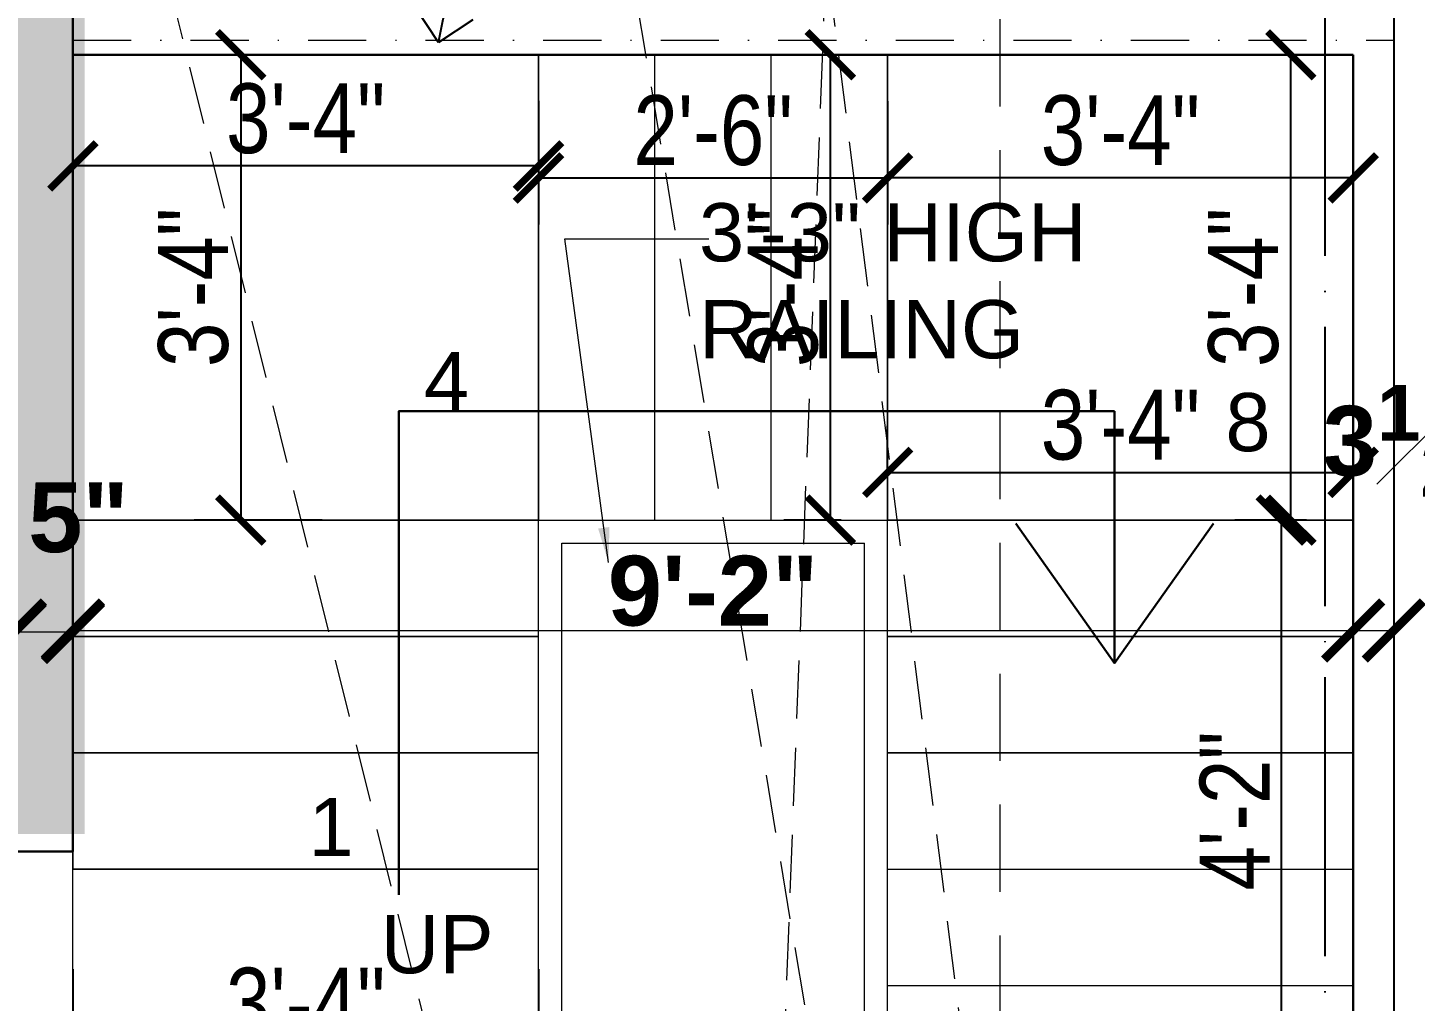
# Model space of a CAD drawing. Header units: feet. Extents: x 18471 to 30550, y -13540 to -11719.
# Drawn here: x 19042.7 to 19161.9, y -12899.1 to -12815.5 of the extents above; entities that cross this region are included whole.
import ezdxf

# ---------------------------------------------------------------- set-up
doc = ezdxf.new("R2010")
doc.units = ezdxf.units.FT
doc.header["$MEASUREMENT"] = 0
doc.header["$PDMODE"] = 2
for name, pattern in [('ACAD_ISO03W100', [30, 12, -18]), ('ACAD_ISO04W100', [30, 24, -3, 0, -3]), ('DASHDOT', [1, 0.5, -0.25, 0, -0.25]), ('DASHED', [0.75, 0.5, -0.25])]:
    doc.linetypes.add(name, pattern=pattern)
doc.layers.get('0').update_dxf_attribs({"lineweight": 30})
doc.layers.add('BLK_1_FLR_0_BLT_UP_AREA', color=25, linetype='Continuous', true_color=0x995f4c, plot=False)
doc.layers.add('BLK_1_FLR_0_LIFT_1', color=4, linetype='Continuous', plot=False)
for name, color, linetype, lineweight in [('BLK_1_FLR_0_STAIR_1', 7, 'Continuous', 0), ('BLK_1_FLR_0_STAIR_1_FLIGHT_1', 7, 'Continuous', 0), ('BLK_1_FLR_0_STAIR_1_FLIGHT_2', 7, 'Continuous', 0), ('BLK_1_FLR_0_STAIR_1_FLIGHT_3', 7, 'Continuous', 0), ('BLK_1_FLR_0_STAIR_1_LANDING_1', 7, 'Continuous', 0), ('BLK_1_FLR_0_STAIR_1_LANDING_2', 7, 'Continuous', 0), ('center line', 253, 'ACAD_ISO04W100', 5), ('DIM', 7, 'Continuous', 18), ('HATCH', 9, 'Continuous', 20), ('JOINERY TEXT', 193, 'Continuous', 0), ('P-SOIL', 6, 'Continuous', 18), ('P-WASTE', 130, 'Continuous', 18), ('PL-C.W.S', 90, 'ACAD_ISO04W100', 25), ('PROJ', 30, 'ACAD_ISO03W100', 13), ('SPECS', 7, 'Continuous', 13), ('stairs', 22, 'Continuous', 20), ('TEXT', 7, 'Continuous', 30), ('WALL', 10, 'Continuous', 30)]:
    doc.layers.add(name, color=color, linetype=linetype, lineweight=lineweight)
doc.styles.add('AR. TEXT 01', font='arialbd.ttf')
doc.styles.add('DIM TEXT', font='GOTHIC.TTF', dxfattribs={"height": 5})
doc.styles.add('PLUMBING', font='gbeitc.shx', dxfattribs={"height": 550})
doc.styles.get("Standard").update_dxf_attribs({"font": 'ARIALN.TTF'})
doc.styles.add('TEX02', font='GARA.TTF')
doc.dimstyles.new('DIM 50', dxfattribs={"dimtxt": 6, "dimasz": 3, "dimexe": 6, "dimexo": 4, "dimgap": 0.3125, "dimtad": 1, "dimzin": 3, "dimdsep": 46, "dimlunit": 4, "dimtxsty": 'AR. TEXT 01', "dimblk": 'DOT', "dimcen": 0.09, "dimclrd": 5, "dimclre": 5, "dimclrt": 5, "dimazin": 0, "dimtfac": 0.8, "dimtofl": 0, "dimtmove": 1, "dimatfit": 3, "dimfxl": 6, "dimfxlon": 1, "dimfrac": 1, "dimtolj": 1, "dimtzin": 0, "dimlwd": -1, "dimlwe": -1, "dimarcsym": 1})
doc.dimstyles.new('DIM STYLE', dxfattribs={"dimtxt": 5, "dimasz": 3, "dimexe": 0, "dimexo": 0, "dimgap": 1.5, "dimtad": 1, "dimdec": 4, "dimzin": 3, "dimdsep": 46, "dimlunit": 4, "dimtxsty": 'DIM TEXT', "dimblk": 'ARCHTICK', "dimcen": 0, "dimdle": 1, "dimclrd": 256, "dimclre": 253, "dimclrt": 256, "dimadec": 0, "dimazin": 0, "dimtfac": 0.75, "dimtdec": 4, "dimtofl": 0, "dimtmove": 1, "dimatfit": 3, "dimfxl": 1, "dimfrac": 1, "dimtolj": 1, "dimtzin": 0, "dimlwd": -1, "dimlwe": -1, "dimarcsym": 0})
doc.dimstyles.get("Standard").update_dxf_attribs({"dimtxt": 6, "dimasz": 4, "dimexe": 4, "dimexo": 4, "dimgap": 1, "dimtad": 1, "dimdec": 1, "dimzin": 3, "dimdsep": 46, "dimlunit": 4, "dimtxsty": 'Standard', "dimblk": 'ARCHTICK', "dimcen": 0.09, "dimadec": 0, "dimazin": 0, "dimtfac": 1.005, "dimtdec": 1, "dimtofl": 0, "dimtmove": 2, "dimatfit": 3, "dimfxl": 4, "dimfxlon": 1, "dimtolj": 1, "dimtzin": 0, "dimarcsym": 0})
doc.dimstyles.new('STANDARD$7', dxfattribs={"dimtxt": 400, "dimasz": 400, "dimexe": 50, "dimexo": 0, "dimgap": 100, "dimtad": 0, "dimdec": 0, "dimzin": 0, "dimdsep": 46, "dimtxsty": 'PLUMBING', "dimcen": 0, "dimdle": 50, "dimse1": 1, "dimse2": 1, "dimclrd": 256, "dimclre": 63, "dimclrt": 256, "dimadec": 0, "dimazin": 0, "dimtfac": 1, "dimtdec": 0, "dimtofl": 0, "dimtmove": 0, "dimatfit": 3, "dimldrblk": 'OPEN90', "dimfxl": 1, "dimtolj": 1, "dimtzin": 0, "dimlwd": -1, "dimlwe": -1, "dimarcsym": 0})

# ---------------------------------------------------------------- blocks, each defined once
blk = doc.blocks.new('_Dot')
at = {"color": 0, "linetype": 'ByBlock', "lineweight": -2}
blk.add_line((-0.5, 0), (-1, 0), dxfattribs=at)
at = {"color": 0, "linetype": 'ByBlock', "const_width": 0.5}
blk.add_lwpolyline([(-0.25, 0, 1), (0.25, 0, 1)], format="xyb", close=True, dxfattribs=at)
blk = doc.blocks.new('_ArchTick')
at = {"color": 0, "linetype": 'ByBlock', "const_width": 0.15}
blk.add_lwpolyline([(-0.5, -0.5), (0.5, 0.5)], dxfattribs=at)
blk = doc.blocks.new('*D248')
at = {"layer": 'Defpoints', "color": 0, "ltscale": 5, "transparency": 16777216}
for p in [(19155.58, -12814.28), (19156.58, -12817.78), (19189.4, -12817.78)]:
    blk.add_point(p, dxfattribs=at)
at = {"layer": 'DIM', "ltscale": 5, "transparency": 16777216}
for p, q in [((19180.4, -12814.28), (19195.4, -12814.28)), ((19189.4, -12814.28), (19189.4, -12817.78)), ((19180.4, -12817.78), (19195.4, -12817.78))]:
    blk.add_line(p, q, dxfattribs=at)
at = {"layer": 'DIM', "ltscale": 5, "transparency": 16777216, "xscale": 5, "yscale": 5, "zscale": 5}
for p, rotation in [((19189.4, -12814.28), 90), ((19189.4, -12817.78), 270)]:
    blk.add_blockref('_ArchTick', p, dxfattribs=dict(at, rotation=rotation))
at = {"layer": 'DIM', "ltscale": 5, "transparency": 16777216, "insert": (19184.22, -12828), "char_height": 6, "attachment_point": 5, "rotation": 90, "style": 'AR. TEXT 01'}
blk.add_mtext('\\A1;3{\\H0.8x;\\S1#2;}"', dxfattribs=at)
blk = doc.blocks.new('*D249')
at = {"layer": 'Defpoints', "color": 0, "ltscale": 5, "transparency": 16777216}
for p in [(19156.58, -12817.78), (19156.58, -12947.78), (19189.4, -12947.78)]:
    blk.add_point(p, dxfattribs=at)
at = {"layer": 'DIM', "ltscale": 5, "transparency": 16777216}
for p, q in [((19180.4, -12817.78), (19195.4, -12817.78)), ((19189.4, -12817.78), (19189.4, -12947.78)), ((19180.4, -12947.78), (19195.4, -12947.78))]:
    blk.add_line(p, q, dxfattribs=at)
at = {"layer": 'DIM', "ltscale": 5, "transparency": 16777216, "xscale": 5, "yscale": 5, "zscale": 5}
for p, rotation in [((19189.4, -12817.78), 90), ((19189.4, -12947.78), 270)]:
    blk.add_blockref('_ArchTick', p, dxfattribs=dict(at, rotation=rotation))
at = {"layer": 'DIM', "ltscale": 5, "transparency": 16777216, "insert": (19183.26, -12903.43), "char_height": 6, "attachment_point": 5, "rotation": 90, "style": 'AR. TEXT 01'}
blk.add_mtext('\\A1;10\'-10"', dxfattribs=at)
blk = doc.blocks.new('*D253')
at = {"layer": 'Defpoints', "color": 0, "ltscale": 5, "transparency": 16777216}
for p in [(19157.45, -12487.78), (19160.08, -12955.78), (19219.81, -12955.78)]:
    blk.add_point(p, dxfattribs=at)
at = {"layer": 'DIM', "ltscale": 5, "transparency": 16777216}
for p, q in [((19210.81, -12487.78), (19225.81, -12487.78)), ((19219.81, -12487.78), (19219.81, -12955.78)), ((19210.81, -12955.78), (19225.81, -12955.78))]:
    blk.add_line(p, q, dxfattribs=at)
at = {"layer": 'DIM', "ltscale": 5, "transparency": 16777216, "xscale": 5, "yscale": 5, "zscale": 5}
for p, rotation in [((19219.81, -12487.78), 90), ((19219.81, -12955.78), 270)]:
    blk.add_blockref('_ArchTick', p, dxfattribs=dict(at, rotation=rotation))
at = {"layer": 'DIM', "ltscale": 5, "transparency": 16777216, "insert": (19216.44, -12721.78), "char_height": 6, "attachment_point": 5, "rotation": 90, "style": 'AR. TEXT 01'}
blk.add_mtext('\\A1;39\'-0"', dxfattribs=at)
blk = doc.blocks.new('*D282')
at = {"layer": 'Defpoints', "color": 0, "transparency": 16777216}
for p in [(19157.73, -12757.78), (19157.73, -12814.28), (19189.03, -12814.28)]:
    blk.add_point(p, dxfattribs=at)
at = {"layer": 'DIM', "ltscale": 5, "transparency": 16777216}
for p, q in [((19180.03, -12757.78), (19195.03, -12757.78)), ((19189.03, -12757.78), (19189.03, -12814.28)), ((19180.03, -12814.28), (19195.03, -12814.28))]:
    blk.add_line(p, q, dxfattribs=at)
at = {"layer": 'DIM', "transparency": 16777216, "xscale": 5, "yscale": 5, "zscale": 5}
for p, rotation in [((19189.03, -12757.78), 90), ((19189.03, -12814.28), 270)]:
    blk.add_blockref('_ArchTick', p, dxfattribs=dict(at, rotation=rotation))
at = {"layer": 'DIM', "transparency": 16777216, "insert": (19183.84, -12786.03), "char_height": 6, "attachment_point": 5, "rotation": 90, "style": 'AR. TEXT 01'}
blk.add_mtext('\\A1;4\'-8{\\H0.800000x;\\S1#2;}"', dxfattribs=at)
blk = doc.blocks.new('*D287')
at = {"layer": 'Defpoints', "color": 0, "transparency": 16777216}
for p in [(19041.58, -12867.27), (19041.58, -12885.81), (18981.58, -12897.79)]:
    blk.add_point(p, dxfattribs=at)
at = {"layer": 'DIM', "ltscale": 5, "transparency": 16777216}
for p, q in [((18981.58, -12876.27), (18981.58, -12861.27)), ((19041.58, -12876.27), (19041.58, -12861.27)), ((18981.58, -12867.27), (19041.58, -12867.27))]:
    blk.add_line(p, q, dxfattribs=at)
at = {"layer": 'DIM', "transparency": 16777216, "xscale": 5, "yscale": 5, "zscale": 5, "rotation": 180}
blk.add_blockref('_ArchTick', (18981.58, -12867.27), dxfattribs=at)
at = {"layer": 'DIM', "transparency": 16777216, "xscale": 5, "yscale": 5, "zscale": 5}
blk.add_blockref('_ArchTick', (19041.58, -12867.27), dxfattribs=at)
at = {"layer": 'DIM', "transparency": 16777216, "insert": (19011.58, -12863.9), "char_height": 6, "attachment_point": 5, "style": 'AR. TEXT 01'}
blk.add_mtext('\\A1;5\'-0"', dxfattribs=at)
blk = doc.blocks.new('*D288')
at = {"layer": 'Defpoints', "color": 0, "ltscale": 5, "transparency": 16777216}
for p in [(19046.58, -12867.4), (19041.58, -12885.93), (19046.58, -12890.41)]:
    blk.add_point(p, dxfattribs=at)
at = {"layer": 'DIM', "ltscale": 5, "transparency": 16777216}
for p, q in [((19041.58, -12876.4), (19041.58, -12861.4)), ((19046.58, -12876.4), (19046.58, -12861.4)), ((19041.58, -12867.4), (19046.58, -12867.4))]:
    blk.add_line(p, q, dxfattribs=at)
at = {"layer": 'DIM', "ltscale": 5, "transparency": 16777216, "xscale": 5, "yscale": 5, "zscale": 5, "rotation": 180}
blk.add_blockref('_ArchTick', (19041.58, -12867.4), dxfattribs=at)
at = {"layer": 'DIM', "ltscale": 5, "transparency": 16777216, "xscale": 5, "yscale": 5, "zscale": 5}
blk.add_blockref('_ArchTick', (19046.58, -12867.4), dxfattribs=at)
at = {"layer": 'DIM', "ltscale": 5, "transparency": 16777216, "insert": (19047.06, -12857.58), "char_height": 6, "attachment_point": 5, "style": 'AR. TEXT 01'}
blk.add_mtext('\\A1;5"', dxfattribs=at)
blk = doc.blocks.new('*D289')
at = {"layer": 'Defpoints', "color": 0, "ltscale": 5, "transparency": 16777216}
for p in [(19156.58, -12867.27), (19156.58, -12872.36), (19046.58, -12890.29)]:
    blk.add_point(p, dxfattribs=at)
at = {"layer": 'DIM', "ltscale": 5, "transparency": 16777216}
for p, q in [((19046.58, -12876.27), (19046.58, -12861.27)), ((19156.58, -12868.36), (19156.58, -12861.27)), ((19046.58, -12867.27), (19156.58, -12867.27))]:
    blk.add_line(p, q, dxfattribs=at)
at = {"layer": 'DIM', "ltscale": 5, "transparency": 16777216, "xscale": 5, "yscale": 5, "zscale": 5, "rotation": 180}
blk.add_blockref('_ArchTick', (19046.58, -12867.27), dxfattribs=at)
at = {"layer": 'DIM', "ltscale": 5, "transparency": 16777216, "xscale": 5, "yscale": 5, "zscale": 5}
blk.add_blockref('_ArchTick', (19156.58, -12867.27), dxfattribs=at)
at = {"layer": 'DIM', "ltscale": 5, "transparency": 16777216, "insert": (19101.58, -12863.89), "char_height": 6, "attachment_point": 5, "style": 'AR. TEXT 01'}
blk.add_mtext('\\A1;9\'-2"', dxfattribs=at)
blk = doc.blocks.new('*D290')
at = {"layer": 'Defpoints', "color": 0, "ltscale": 5, "transparency": 16777216}
for p in [(19160.08, -12867.27), (19156.58, -12872.36), (19160.08, -12878.54)]:
    blk.add_point(p, dxfattribs=at)
at = {"layer": 'DIM', "ltscale": 5, "transparency": 16777216}
for p, q in [((19156.58, -12868.36), (19156.58, -12861.27)), ((19160.08, -12874.54), (19160.08, -12861.27)), ((19156.58, -12867.27), (19160.08, -12867.27))]:
    blk.add_line(p, q, dxfattribs=at)
at = {"layer": 'DIM', "ltscale": 5, "transparency": 16777216, "xscale": 5, "yscale": 5, "zscale": 5, "rotation": 180}
blk.add_blockref('_ArchTick', (19156.58, -12867.27), dxfattribs=at)
at = {"layer": 'DIM', "ltscale": 5, "transparency": 16777216, "xscale": 5, "yscale": 5, "zscale": 5}
blk.add_blockref('_ArchTick', (19160.08, -12867.27), dxfattribs=at)
at = {"layer": 'DIM', "ltscale": 5, "transparency": 16777216, "insert": (19162.01, -12850.96), "char_height": 6, "attachment_point": 5, "style": 'AR. TEXT 01'}
blk.add_mtext('\\A1;3{\\H0.8x;\\S1#2;}"', dxfattribs=at)
blk = doc.blocks.new('_Open90')
at = {"color": 0, "linetype": 'ByBlock', "lineweight": -2}
for p, q in [((-0.5, 0.5), (0, 0)), ((0, 0), (-1, 0)), ((0, 0), (-0.5, -0.5))]:
    blk.add_line(p, q, dxfattribs=at)
blk = doc.blocks.new('*D320')
at = {"layer": 'BLK_1_FLR_0_STAIR_1_FLIGHT_1', "color": 0, "lineweight": -2, "transparency": 16777216}
for p, q in [((19046.58, -12896.37), (19046.58, -12907.37)), ((19086.58, -12896.37), (19086.58, -12907.37)), ((19046.58, -12903.37), (19086.58, -12903.37))]:
    blk.add_line(p, q, dxfattribs=at)
at = {"layer": 'Defpoints', "color": 0, "transparency": 16777216}
for p in [(19046.58, -12887.67), (19086.58, -12887.67), (19086.58, -12903.37)]:
    blk.add_point(p, dxfattribs=at)
at = {"layer": 'BLK_1_FLR_0_STAIR_1_FLIGHT_1', "color": 0, "lineweight": -2, "transparency": 16777216, "xscale": 4, "yscale": 4, "zscale": 4, "rotation": 180}
blk.add_blockref('_ArchTick', (19046.58, -12903.37), dxfattribs=at)
at = {"layer": 'BLK_1_FLR_0_STAIR_1_FLIGHT_1', "color": 0, "lineweight": -2, "transparency": 16777216, "xscale": 4, "yscale": 4, "zscale": 4}
blk.add_blockref('_ArchTick', (19086.58, -12903.37), dxfattribs=at)
at = {"layer": 'BLK_1_FLR_0_STAIR_1_FLIGHT_1', "color": 0, "transparency": 16777216, "insert": (19066.58, -12899.3), "char_height": 6, "attachment_point": 5}
blk.add_mtext('\\A1;3\'-4"', dxfattribs=at)
blk = doc.blocks.new('*D321')
at = {"layer": 'BLK_1_FLR_0_STAIR_1_FLIGHT_1', "color": 0, "lineweight": -2, "transparency": 16777216}
for p, q in [((19028.74, -12857.78), (19017.74, -12857.78)), ((19021.74, -12857.78), (19021.74, -12887.78)), ((19028.74, -12887.78), (19017.74, -12887.78))]:
    blk.add_line(p, q, dxfattribs=at)
at = {"layer": 'Defpoints', "color": 0, "transparency": 16777216}
for p in [(19046.58, -12857.78), (19021.74, -12887.78), (19086.58, -12887.78)]:
    blk.add_point(p, dxfattribs=at)
at = {"layer": 'BLK_1_FLR_0_STAIR_1_FLIGHT_1', "color": 0, "lineweight": -2, "transparency": 16777216, "xscale": 4, "yscale": 4, "zscale": 4}
for p, rotation in [((19021.74, -12857.78), 90), ((19021.74, -12887.78), 270)]:
    blk.add_blockref('_ArchTick', p, dxfattribs=dict(at, rotation=rotation))
at = {"layer": 'BLK_1_FLR_0_STAIR_1_FLIGHT_1', "color": 0, "transparency": 16777216, "insert": (19017.67, -12872.78), "char_height": 6, "attachment_point": 5, "rotation": 90}
blk.add_mtext('\\A1;2\'-6"', dxfattribs=at)
blk = doc.blocks.new('*D322')
at = {"layer": 'BLK_1_FLR_0_STAIR_1_LANDING_1', "color": 0, "lineweight": -2, "transparency": 16777216}
for p, q in [((19068, -12817.78), (19057, -12817.78)), ((19061, -12817.78), (19061, -12857.78)), ((19068, -12857.78), (19057, -12857.78))]:
    blk.add_line(p, q, dxfattribs=at)
at = {"layer": 'Defpoints', "color": 0, "transparency": 16777216}
for p in [(19086.58, -12817.78), (19061, -12857.78), (19086.58, -12857.78)]:
    blk.add_point(p, dxfattribs=at)
at = {"layer": 'BLK_1_FLR_0_STAIR_1_LANDING_1', "color": 0, "lineweight": -2, "transparency": 16777216, "xscale": 4, "yscale": 4, "zscale": 4}
for p, rotation in [((19061, -12817.78), 90), ((19061, -12857.78), 270)]:
    blk.add_blockref('_ArchTick', p, dxfattribs=dict(at, rotation=rotation))
at = {"layer": 'BLK_1_FLR_0_STAIR_1_LANDING_1', "color": 0, "transparency": 16777216, "insert": (19056.94, -12837.78), "char_height": 6, "attachment_point": 5, "rotation": 90}
blk.add_mtext('\\A1;3\'-4"', dxfattribs=at)
blk = doc.blocks.new('*D323')
at = {"layer": 'BLK_1_FLR_0_STAIR_1_LANDING_1', "color": 0, "lineweight": -2, "transparency": 16777216}
for p, q in [((19046.58, -12821.78), (19046.58, -12831.34)), ((19086.58, -12821.75), (19086.58, -12831.34)), ((19086.58, -12827.34), (19046.58, -12827.34))]:
    blk.add_line(p, q, dxfattribs=at)
at = {"layer": 'Defpoints', "color": 0, "transparency": 16777216}
for p in [(19046.58, -12817.78), (19086.58, -12817.75), (19046.58, -12827.34)]:
    blk.add_point(p, dxfattribs=at)
at = {"layer": 'BLK_1_FLR_0_STAIR_1_LANDING_1', "color": 0, "lineweight": -2, "transparency": 16777216, "xscale": 4, "yscale": 4, "zscale": 4, "rotation": 180}
blk.add_blockref('_ArchTick', (19046.58, -12827.34), dxfattribs=at)
at = {"layer": 'BLK_1_FLR_0_STAIR_1_LANDING_1', "color": 0, "lineweight": -2, "transparency": 16777216, "xscale": 4, "yscale": 4, "zscale": 4}
blk.add_blockref('_ArchTick', (19086.58, -12827.34), dxfattribs=at)
at = {"layer": 'BLK_1_FLR_0_STAIR_1_LANDING_1', "color": 0, "transparency": 16777216, "insert": (19066.58, -12823.28), "char_height": 6, "attachment_point": 5}
blk.add_mtext('\\A1;3\'-4"', dxfattribs=at)
blk = doc.blocks.new('*D324')
at = {"layer": 'BLK_1_FLR_0_STAIR_1_FLIGHT_2', "color": 0, "lineweight": -2, "transparency": 16777216}
for p, q in [((19086.58, -12821.78), (19086.58, -12832.37)), ((19116.58, -12821.78), (19116.58, -12832.37)), ((19086.58, -12828.37), (19116.58, -12828.37))]:
    blk.add_line(p, q, dxfattribs=at)
at = {"layer": 'Defpoints', "color": 0, "transparency": 16777216}
for p in [(19086.58, -12817.78), (19116.58, -12817.78), (19116.58, -12828.37)]:
    blk.add_point(p, dxfattribs=at)
at = {"layer": 'BLK_1_FLR_0_STAIR_1_FLIGHT_2', "color": 0, "lineweight": -2, "transparency": 16777216, "xscale": 4, "yscale": 4, "zscale": 4, "rotation": 180}
blk.add_blockref('_ArchTick', (19086.58, -12828.37), dxfattribs=at)
at = {"layer": 'BLK_1_FLR_0_STAIR_1_FLIGHT_2', "color": 0, "lineweight": -2, "transparency": 16777216, "xscale": 4, "yscale": 4, "zscale": 4}
blk.add_blockref('_ArchTick', (19116.58, -12828.37), dxfattribs=at)
at = {"layer": 'BLK_1_FLR_0_STAIR_1_FLIGHT_2', "color": 0, "transparency": 16777216, "insert": (19101.58, -12824.3), "char_height": 6, "attachment_point": 5}
blk.add_mtext('\\A1;2\'-6"', dxfattribs=at)
blk = doc.blocks.new('*D325')
at = {"layer": 'BLK_1_FLR_0_STAIR_1_LANDING_2', "color": 0, "lineweight": -2, "transparency": 16777216}
for p, q in [((19116.58, -12821.78), (19116.58, -12832.37)), ((19156.58, -12821.78), (19156.58, -12832.37)), ((19156.58, -12828.37), (19116.58, -12828.37))]:
    blk.add_line(p, q, dxfattribs=at)
at = {"layer": 'Defpoints', "color": 0, "transparency": 16777216}
for p in [(19116.58, -12817.78), (19156.58, -12817.78), (19116.58, -12828.37)]:
    blk.add_point(p, dxfattribs=at)
at = {"layer": 'BLK_1_FLR_0_STAIR_1_LANDING_2', "color": 0, "lineweight": -2, "transparency": 16777216, "xscale": 4, "yscale": 4, "zscale": 4, "rotation": 180}
blk.add_blockref('_ArchTick', (19116.58, -12828.37), dxfattribs=at)
at = {"layer": 'BLK_1_FLR_0_STAIR_1_LANDING_2', "color": 0, "lineweight": -2, "transparency": 16777216, "xscale": 4, "yscale": 4, "zscale": 4}
blk.add_blockref('_ArchTick', (19156.58, -12828.37), dxfattribs=at)
at = {"layer": 'BLK_1_FLR_0_STAIR_1_LANDING_2', "color": 0, "transparency": 16777216, "insert": (19136.58, -12824.3), "char_height": 6, "attachment_point": 5}
blk.add_mtext('\\A1;3\'-4"', dxfattribs=at)
blk = doc.blocks.new('*D326')
at = {"layer": 'BLK_1_FLR_0_STAIR_1_LANDING_2', "color": 0, "lineweight": -2, "transparency": 16777216}
for p, q in [((19152.58, -12817.78), (19147.22, -12817.78)), ((19151.22, -12857.78), (19151.22, -12817.78)), ((19152.58, -12857.78), (19147.22, -12857.78))]:
    blk.add_line(p, q, dxfattribs=at)
at = {"layer": 'Defpoints', "color": 0, "transparency": 16777216}
for p in [(19151.22, -12817.78), (19156.58, -12817.78), (19156.58, -12857.78)]:
    blk.add_point(p, dxfattribs=at)
at = {"layer": 'BLK_1_FLR_0_STAIR_1_LANDING_2', "color": 0, "lineweight": -2, "transparency": 16777216, "xscale": 4, "yscale": 4, "zscale": 4}
for p, rotation in [((19151.22, -12817.78), 90), ((19151.22, -12857.78), 270)]:
    blk.add_blockref('_ArchTick', p, dxfattribs=dict(at, rotation=rotation))
at = {"layer": 'BLK_1_FLR_0_STAIR_1_LANDING_2', "color": 0, "transparency": 16777216, "insert": (19147.16, -12837.78), "char_height": 6, "attachment_point": 5, "rotation": 90}
blk.add_mtext('\\A1;3\'-4"', dxfattribs=at)
blk = doc.blocks.new('*D327')
at = {"layer": 'BLK_1_FLR_0_STAIR_1_FLIGHT_3', "color": 0, "lineweight": -2, "transparency": 16777216}
for p, q in [((19152.58, -12857.78), (19146.4, -12857.78)), ((19150.4, -12857.78), (19150.4, -12907.78)), ((19152.58, -12907.78), (19146.4, -12907.78))]:
    blk.add_line(p, q, dxfattribs=at)
at = {"layer": 'Defpoints', "color": 0, "transparency": 16777216}
for p in [(19156.58, -12857.78), (19150.4, -12907.78), (19156.58, -12907.78)]:
    blk.add_point(p, dxfattribs=at)
at = {"layer": 'BLK_1_FLR_0_STAIR_1_FLIGHT_3', "color": 0, "lineweight": -2, "transparency": 16777216, "xscale": 4, "yscale": 4, "zscale": 4}
for p, rotation in [((19150.4, -12857.78), 90), ((19150.4, -12907.78), 270)]:
    blk.add_blockref('_ArchTick', p, dxfattribs=dict(at, rotation=rotation))
at = {"layer": 'BLK_1_FLR_0_STAIR_1_FLIGHT_3', "color": 0, "transparency": 16777216, "insert": (19146.39, -12882.78), "char_height": 6, "attachment_point": 5, "rotation": 90}
blk.add_mtext('\\A1;4\'-2"', dxfattribs=at)
blk = doc.blocks.new('*D405')
at = {"layer": 'BLK_1_FLR_0_STAIR_1_FLIGHT_2', "color": 0, "lineweight": -2, "transparency": 16777216}
for p, q in [((19112.6, -12817.78), (19107.66, -12817.78)), ((19111.66, -12857.78), (19111.66, -12817.78)), ((19112.6, -12857.78), (19107.66, -12857.78))]:
    blk.add_line(p, q, dxfattribs=at)
at = {"layer": 'Defpoints', "color": 0, "transparency": 16777216}
for p in [(19111.66, -12817.78), (19116.58, -12817.78, 0.96), (19116.58, -12857.78, 0.96)]:
    blk.add_point(p, dxfattribs=at)
at = {"layer": 'BLK_1_FLR_0_STAIR_1_FLIGHT_2', "color": 0, "lineweight": -2, "transparency": 16777216, "xscale": 4, "yscale": 4, "zscale": 4}
for p, rotation in [((19111.66, -12817.78), 90), ((19111.66, -12857.78), 270)]:
    blk.add_blockref('_ArchTick', p, dxfattribs=dict(at, rotation=rotation))
at = {"layer": 'BLK_1_FLR_0_STAIR_1_FLIGHT_2', "color": 0, "transparency": 16777216, "insert": (19107.6, -12837.78), "char_height": 6, "attachment_point": 5, "rotation": 90}
blk.add_mtext('\\A1;3\'-4"', dxfattribs=at)
blk = doc.blocks.new('*D406')
at = {"layer": 'BLK_1_FLR_0_STAIR_1_FLIGHT_3', "color": 0, "lineweight": -2, "transparency": 16777216}
for p, q in [((19116.58, -12853.81), (19116.58, -12849.68)), ((19156.58, -12853.81), (19156.58, -12849.68)), ((19116.58, -12853.68), (19156.58, -12853.68))]:
    blk.add_line(p, q, dxfattribs=at)
at = {"layer": 'Defpoints', "color": 0, "transparency": 16777216}
for p in [(19156.58, -12853.68), (19116.58, -12857.78, 0.96), (19156.58, -12857.78, 0.96)]:
    blk.add_point(p, dxfattribs=at)
at = {"layer": 'BLK_1_FLR_0_STAIR_1_FLIGHT_3', "color": 0, "lineweight": -2, "transparency": 16777216, "xscale": 4, "yscale": 4, "zscale": 4, "rotation": 180}
blk.add_blockref('_ArchTick', (19116.58, -12853.68), dxfattribs=at)
at = {"layer": 'BLK_1_FLR_0_STAIR_1_FLIGHT_3', "color": 0, "lineweight": -2, "transparency": 16777216, "xscale": 4, "yscale": 4, "zscale": 4}
blk.add_blockref('_ArchTick', (19156.58, -12853.68), dxfattribs=at)
at = {"layer": 'BLK_1_FLR_0_STAIR_1_FLIGHT_3', "color": 0, "transparency": 16777216, "insert": (19136.58, -12849.62), "char_height": 6, "attachment_point": 5}
blk.add_mtext('\\A1;3\'-4"', dxfattribs=at)

msp = doc.modelspace()

# ---------------------------------------------------------------- hatches: boundary and pattern name
at = {"layer": 'HATCH'}
h = msp.add_hatch(dxfattribs=at)
h.set_pattern_fill('AR-CONC', color=256, scale=0.5, style=0)
h.set_pattern_definition([(50, (7192.413, 21630.8724), (3.58630091, -0.31376067), [0.375, -4.125]), (-5, (7192.413, 21630.8724), (-0.69375667, 3.76096067), [0.3, -3.3]), (100.4514, (7192.7118, 21630.8462), (2.8925469, 3.4471977), [0.31870095, -3.50571056]), (46.1842, (7192.413, 21631.8724), (5.33620524, -0.82759507), [0.5625, -6.1875]), (96.6356, (7192.8576, 21631.8034), (4.6733135, 4.87058935), [0.4780514, -5.258565]), (-8.8158, (7192.413, 21631.8724), (4.6733097, 4.870593), [0.45, -4.95]), (21, (7192.913, 21631.6224), (2.98453526, -2.01309445), [0.375, -4.125]), (-34, (7192.913, 21631.6224), (1.21657666, 3.62575023), [0.3, -3.3]), (71.4514, (7193.1616, 21631.4546), (4.20111314, 1.6126525), [0.31870095, -3.50571056]), (37.5, (7192.4129, 21630.8724), (0.060799277, 1.66446927), [0, -3.26, 0, -3.35, 0, -3.3125]), (7.5, (7192.413, 21630.8724), (1.31534769, 1.97205856), [0, -1.91, 0, -3.185, 0, -1.2625]), (-32.5, (7191.2979, 21630.8724), (2.66911218, -0.11277436), [0, -1.25, 0, -3.9, 0, -5.175]), (-42.5, (7190.798, 21630.8724), (2.91593085, 0.50052491), [0, -1.625, 0, -2.59, 0, -3.675])])
h.paths.add_polyline_path([(19047.581, -12814.278), (19031.081, -12814.278), (18975.679, -12814.278), (18975.679, -12884.778), (18981.429, -12884.778), (18981.581, -12887.778), (18981.581, -12820.278), (19041.581, -12820.278), (19041.581, -12884.778), (19047.581, -12884.778)])

# ---------------------------------------------------------------- linework, layer by layer
at = {"layer": 'BLK_1_FLR_0_BLT_UP_AREA', "color": 25, "elevation": 0.958}
msp.add_lwpolyline([(18575.081, -12532.778), (18933.581, -12532.778), (18933.581, -12487.778), (19160.081, -12487.778), (19160.081, -12955.778), (19088.081, -12955.778), (19088.081, -13171.778), (18701.081, -13171.778), (18701.081, -12955.778), (18575.081, -12955.778), (18575.081, -12532.778)], dxfattribs=at)
at = {"layer": 'BLK_1_FLR_0_LIFT_1', "color": 114, "true_color": 0x139b48, "elevation": 0.958}
msp.add_lwpolyline([(18975.679, -12814.278), (19046.581, -12814.278), (19046.581, -12886.278), (18975.679, -12886.278)], close=True, dxfattribs=at)
at = {"layer": 'BLK_1_FLR_0_STAIR_1', "elevation": 0.958}
msp.add_lwpolyline([(19046.581, -12817.778), (19156.581, -12817.778), (19156.581, -12947.778), (19046.581, -12947.778)], close=True, dxfattribs=at)
at = {"layer": 'BLK_1_FLR_0_STAIR_1_FLIGHT_1'}
for p, q in [((19086.581, -12857.778, 1.916), (19046.581, -12857.778, 1.916)), ((19086.581, -12867.778, 1.916), (19046.581, -12867.778, 1.916)), ((19086.581, -12877.778, 1.916), (19046.581, -12877.778, 1.916)), ((19086.581, -12887.778, 1.916), (19046.581, -12887.778, 1.916))]:
    msp.add_line(p, q, dxfattribs=at)
at = {"layer": 'BLK_1_FLR_0_STAIR_1_FLIGHT_1', "elevation": 0.958}
msp.add_lwpolyline([(19046.581, -12887.778), (19086.581, -12887.778), (19086.581, -12857.778), (19046.581, -12857.778)], close=True, dxfattribs=at)
at = {"layer": 'BLK_1_FLR_0_STAIR_1_FLIGHT_2'}
for p, q in [((19086.581, -12817.778, 0.958), (19086.581, -12857.778, 0.958)), ((19096.581, -12857.778, 0.958), (19096.581, -12817.778, 0.958)), ((19106.581, -12857.778, 0.958), (19106.581, -12817.778, 0.958)), ((19116.581, -12857.778, 0.958), (19116.581, -12817.778, 0.958))]:
    msp.add_line(p, q, dxfattribs=at)
at = {"layer": 'BLK_1_FLR_0_STAIR_1_FLIGHT_2', "elevation": 0.958}
msp.add_lwpolyline([(19086.581, -12857.778), (19116.581, -12857.778), (19116.581, -12817.778), (19086.581, -12817.778)], close=True, dxfattribs=at)
at = {"layer": 'BLK_1_FLR_0_STAIR_1_FLIGHT_3'}
for p, q in [((19156.581, -12857.778, 0.958), (19116.581, -12857.778, 0.958)), ((19156.581, -12867.778, 0.958), (19116.581, -12867.778, 0.958)), ((19156.581, -12877.778, 0.958), (19116.581, -12877.778, 0.958)), ((19116.581, -12887.778, 0.958), (19156.581, -12887.778, 0.958)), ((19116.581, -12897.778, 0.958), (19156.581, -12897.778, 0.958))]:
    msp.add_line(p, q, dxfattribs=at)
at = {"layer": 'BLK_1_FLR_0_STAIR_1_FLIGHT_3', "elevation": 0.958}
msp.add_lwpolyline([(19116.581, -12857.778), (19156.581, -12857.778), (19156.581, -12907.778), (19116.581, -12907.778)], close=True, dxfattribs=at)
at = {"layer": 'BLK_1_FLR_0_STAIR_1_LANDING_1', "elevation": 0.958}
msp.add_lwpolyline([(19046.581, -12817.778), (19086.581, -12817.778), (19086.581, -12857.778), (19046.581, -12857.778)], close=True, dxfattribs=at)
at = {"layer": 'BLK_1_FLR_0_STAIR_1_LANDING_2', "elevation": 0.958}
msp.add_lwpolyline([(19116.581, -12857.778), (19156.581, -12857.778), (19156.581, -12817.778), (19116.581, -12817.778)], close=True, dxfattribs=at)
at = {"layer": 'center line'}
msp.add_line((19160.081, -13003.778, 0.958), (19160.081, -12374.067, 0.958), dxfattribs=at)
at = {"layer": 'P-SOIL', "linetype": 'DASHED', "ltscale": 10, "elevation": 0.958}
for points in [[(19090.076, -12783.548), (19139.961, -13082.38)], [(19111.415, -12810.39), (19145.612, -13082.38)]]:
    msp.add_lwpolyline(points, dxfattribs=at)
at = {"layer": 'P-WASTE', "linetype": 'DASHED', "ltscale": 10, "elevation": 0.958}
for points in [[(19044.058, -12767.85), (19099.499, -12993.374)], [(19111.567, -12802.4), (19104.166, -12993.374)]]:
    msp.add_lwpolyline(points, dxfattribs=at)
at = {"layer": 'PL-C.W.S', "elevation": 0.958}
msp.add_lwpolyline([(18792.496, -13334.06), (18792.496, -13286.577), (19154.179, -13286.577), (19154.179, -12768.138), (19139.06, -12768.138), (19139.06, -12760.087)], dxfattribs=at)
at = {"layer": 'PROJ', "linetype": 'DASHDOT', "ltscale": 10}
msp.add_line((19046.581, -12816.528, 0.958), (19160.081, -12816.528, 0.958), dxfattribs=at)
at = {"layer": 'stairs'}
for p, q in [((19086.581, -12857.778, 0.958), (19086.581, -12817.778, 0.958)), ((19096.581, -12857.778, 0.958), (19096.581, -12817.778, 0.958)), ((19106.581, -12857.778, 0.958), (19106.581, -12817.778, 0.958)), ((19116.581, -12857.778, 0.958), (19116.581, -12817.778, 0.958)), ((19046.581, -12857.778, 0.958), (19116.581, -12857.778, 0.958)), ((19086.581, -12907.778, 0.958), (19086.581, -12857.778, 0.958)), ((19116.581, -12907.778, 0.958), (19116.581, -12857.778, 0.958)), ((19116.581, -12857.778, 0.958), (19156.581, -12857.778, 0.958)), ((19088.581, -12905.778, 0.958), (19088.581, -12859.778, 0.958)), ((19088.581, -12859.778, 0.958), (19114.581, -12859.778, 0.958)), ((19114.581, -12905.778, 0.958), (19114.581, -12859.778, 0.958)), ((19046.581, -12867.778, 0.958), (19086.581, -12867.778, 0.958)), ((19116.581, -12867.778, 0.958), (19156.581, -12867.778, 0.958)), ((19046.581, -12877.778, 0.958), (19086.581, -12877.778, 0.958)), ((19116.581, -12877.778, 0.958), (19156.581, -12877.778, 0.958)), ((19046.581, -12881.778, 0.958), (19046.581, -12886.278, 0.958)), ((19046.581, -12886.278, 0.958), (19046.581, -12887.778, 0.958)), ((19046.581, -12887.778, 0.958), (19086.581, -12887.778, 0.958)), ((19116.581, -12887.778, 0.958), (19156.581, -12887.778, 0.958)), ((19116.581, -12897.778, 0.958), (19156.581, -12897.778, 0.958))]:
    msp.add_line(p, q, dxfattribs=at)
at = {"layer": 'TEXT', "elevation": 0.958}
msp.add_lwpolyline([(19074.568, -12848.412), (19074.568, -12889.984)], dxfattribs=at)
at = {"layer": 'WALL', "color": 3, "linetype": 'DASHED', "lineweight": 13, "ltscale": 15}
msp.add_line((19126.217, -12398.483, 0.958), (19126.217, -13153.373, 0.958), dxfattribs=at)
at = {"layer": 'WALL'}
for p, q in [((19046.581, -12886.278, 0.958), (19046.581, -12814.278, 0.958)), ((19046.581, -12817.778, 0.958), (19156.581, -12817.778, 0.958)), ((19156.581, -12947.778, 0.958), (19156.581, -12817.778, 0.958)), ((19046.581, -12886.278, 0.958), (19031.581, -12886.278, 0.958))]:
    msp.add_line(p, q, dxfattribs=at)

# ---------------------------------------------------------------- texts
at = {"layer": 'TEXT', "insert": (19100.37, -12830.538, 0.958), "char_height": 5, "width": 37.04404, "attachment_point": 1}
msp.add_mtext('{\\fArial|b0|i0|c0|p34;3\'-3" HIGH \\PRAILING}', dxfattribs=at)
at = {"layer": 'TEXT', "char_height": 5, "width": 3.90431, "attachment_point": 1, "style": 'TEX02'}
for s, insert in [('\\A1;{\\fArial|b0|i0|c0|p34;4}', (19076.738, -12843.332, 0.958)), ('\\A1;{\\fArial|b0|i0|c0|p34;8}', (19145.6, -12846.86, 0.958)), ('\\A1;{\\fArial|b0|i0|c0|p34;1}', (19066.814, -12881.663, 0.958)), ('\\A1;{\\fArial|b0|i0|c0|p34;UP}', (19073.016, -12891.739, 0.958))]:
    msp.add_mtext(s, dxfattribs=dict(at, insert=insert))

# ---------------------------------------------------------------- dimensions: what is measured, and where the dimension line sits
at = {"layer": 'BLK_1_FLR_0_STAIR_1_FLIGHT_1', "color": 1}
dim = msp.add_linear_dim(base=(19021.735, -12887.778, 0.958), p1=(19046.581, -12857.778, 0.958), p2=(19086.581, -12887.778, 0.958), angle=90, dimstyle='Standard', override={"dimfxl": 7}, dxfattribs=at)
dim.commit()
dim.dimension.update_dxf_attribs({"geometry": '*D321', "text_midpoint": (19017.672, -12872.778, 0.958)})
at = {"layer": 'BLK_1_FLR_0_STAIR_1_FLIGHT_1', "color": 2}
dim = msp.add_linear_dim(base=(19086.581, -12903.366, 0.958), p1=(19046.581, -12887.673, 0.958), p2=(19086.581, -12887.673, 0.958), angle=180, dimstyle='Standard', override={"dimfxl": 7}, dxfattribs=at)
dim.commit()
dim.dimension.update_dxf_attribs({"geometry": '*D320', "text_midpoint": (19066.581, -12899.302, 0.958)})
at = {"layer": 'BLK_1_FLR_0_STAIR_1_FLIGHT_2', "color": 2}
dim = msp.add_linear_dim(base=(19111.661, -12817.778), p1=(19116.581, -12857.778, 0.958), p2=(19116.581, -12817.778, 0.958), angle=90, dimstyle='Standard', override={"dimfxl": 7}, dxfattribs=at)
dim.commit()
dim.dimension.update_dxf_attribs({"geometry": '*D405', "text_midpoint": (19107.597, -12837.778)})
at = {"layer": 'BLK_1_FLR_0_STAIR_1_FLIGHT_2', "color": 1}
dim = msp.add_linear_dim(base=(19116.581, -12828.367, 0.958), p1=(19086.581, -12817.778, 0.958), p2=(19116.581, -12817.778, 0.958), dimstyle='Standard', override={"dimfxl": 7}, dxfattribs=at)
dim.commit()
dim.dimension.update_dxf_attribs({"geometry": '*D324', "text_midpoint": (19101.581, -12824.304, 0.958)})
at = {"layer": 'BLK_1_FLR_0_STAIR_1_FLIGHT_3', "color": 2}
dim = msp.add_linear_dim(base=(19156.581, -12853.68), p1=(19116.581, -12857.778, 0.958), p2=(19156.581, -12857.778, 0.958), dimstyle='Standard', override={"dimfxl": 7}, dxfattribs=at)
dim.commit()
dim.dimension.update_dxf_attribs({"geometry": '*D406', "text_midpoint": (19136.581, -12849.616)})
at = {"layer": 'BLK_1_FLR_0_STAIR_1_FLIGHT_3', "color": 1}
dim = msp.add_linear_dim(base=(19150.401, -12907.778, 0.958), p1=(19156.581, -12857.778, 0.958), p2=(19156.581, -12907.778, 0.958), angle=90, dimstyle='Standard', override={"dimfxl": 7}, dxfattribs=at)
dim.commit()
dim.dimension.update_dxf_attribs({"geometry": '*D327', "text_midpoint": (19146.389, -12882.778, 0.958)})
at = {"layer": 'BLK_1_FLR_0_STAIR_1_LANDING_1', "color": 1}
dim = msp.add_linear_dim(base=(19061.003, -12857.778, 0.958), p1=(19086.581, -12817.778, 0.958), p2=(19086.581, -12857.778, 0.958), angle=90, dimstyle='Standard', override={"dimfxl": 7}, dxfattribs=at)
dim.commit()
dim.dimension.update_dxf_attribs({"geometry": '*D322', "text_midpoint": (19056.939, -12837.778, 0.958)})
at = {"layer": 'BLK_1_FLR_0_STAIR_1_LANDING_1', "color": 2}
dim = msp.add_linear_dim(base=(19046.581, -12827.341, 0.958), p1=(19086.581, -12817.751, 0.958), p2=(19046.581, -12817.778, 0.958), dimstyle='Standard', override={"dimfxl": 7}, dxfattribs=at)
dim.commit()
dim.dimension.update_dxf_attribs({"geometry": '*D323', "text_midpoint": (19066.581, -12823.277, 0.958)})
at = {"layer": 'BLK_1_FLR_0_STAIR_1_LANDING_2', "color": 1}
dim = msp.add_linear_dim(base=(19151.22, -12817.778, 0.958), p1=(19156.581, -12857.778, 0.958), p2=(19156.581, -12817.778, 0.958), angle=90, dimstyle='Standard', override={"dimfxl": 7}, dxfattribs=at)
dim.commit()
dim.dimension.update_dxf_attribs({"geometry": '*D326', "text_midpoint": (19147.157, -12837.778, 0.958)})
at = {"layer": 'BLK_1_FLR_0_STAIR_1_LANDING_2', "color": 2}
dim = msp.add_linear_dim(base=(19116.581, -12828.367, 0.958), p1=(19156.581, -12817.778, 0.958), p2=(19116.581, -12817.778, 0.958), dimstyle='Standard', override={"dimfxl": 7}, dxfattribs=at)
dim.commit()
dim.dimension.update_dxf_attribs({"geometry": '*D325', "text_midpoint": (19136.581, -12824.304, 0.958)})
at = {"layer": 'DIM', "ltscale": 5}
for base, p1, p2, picture, middle in [((19219.814, -12955.778, 0.958), (19157.45, -12487.778, 0.958), (19160.081, -12955.778, 0.958), '*D253', (19216.436, -12721.778, 0.958)), ((19189.025, -12814.278, 0.958), (19157.731, -12757.778, 0.958), (19157.731, -12814.278, 0.958), '*D282', (19183.842, -12786.028, 0.958))]:
    dim = msp.add_linear_dim(base=base, p1=p1, p2=p2, angle=90, dimstyle='DIM 50', override={"dimtxt": 6, "dimasz": 5, "dimblk": 'ArchTick', "dimclrd": 256, "dimclre": 256, "dimclrt": 256, "dimfxl": 9}, dxfattribs=at)
    dim.commit()
    dim.dimension.update_dxf_attribs({"geometry": picture, "text_midpoint": middle})
for base, p1, p2, picture, middle in [((19189.398, -12817.778, 0.958), (19155.581, -12814.278, 0.958), (19156.581, -12817.778, 0.958), '*D248', (19189.398, -12827.995, 0.958)), ((19189.398, -12947.778, 0.958), (19156.581, -12817.778, 0.958), (19156.581, -12947.778, 0.958), '*D249', (19186.64, -12903.429, 0.958))]:
    dim = msp.add_linear_dim(base=base, p1=p1, p2=p2, angle=90, dimstyle='DIM 50', override={"dimtxt": 6, "dimasz": 5, "dimblk": 'ArchTick', "dimclrd": 256, "dimclre": 256, "dimclrt": 256, "dimfxl": 9}, dxfattribs=at)
    dim.commit()
    dim.dimension.update_dxf_attribs({"geometry": picture, "text_midpoint": middle, "dimtype": 160})
for base, p1, p2, picture, middle in [((19160.081, -12867.272, 0.958), (19156.581, -12872.362, 0.958), (19160.081, -12878.544, 0.958), '*D290', (19162.012, -12856.139, 0.958)), ((19046.581, -12867.396, 0.958), (19041.581, -12885.932, 0.958), (19046.581, -12890.413, 0.958), '*D288', (19047.059, -12860.946, 0.958))]:
    dim = msp.add_linear_dim(base=base, p1=p1, p2=p2, dimstyle='DIM 50', override={"dimtxt": 6, "dimasz": 5, "dimblk": 'ArchTick', "dimclrd": 256, "dimclre": 256, "dimclrt": 256, "dimfxl": 9}, dxfattribs=at)
    dim.commit()
    dim.dimension.update_dxf_attribs({"geometry": picture, "text_midpoint": middle, "dimtype": 160})
for base, p1, p2, picture, middle in [((19041.581, -12867.272, 0.958), (18981.581, -12897.789, 0.958), (19041.581, -12885.809, 0.958), '*D287', (19011.581, -12863.9, 0.958)), ((19156.581, -12867.272, 0.958), (19046.581, -12890.29, 0.958), (19156.581, -12872.362, 0.958), '*D289', (19101.581, -12863.894, 0.958))]:
    dim = msp.add_linear_dim(base=base, p1=p1, p2=p2, dimstyle='DIM 50', override={"dimtxt": 6, "dimasz": 5, "dimblk": 'ArchTick', "dimclrd": 256, "dimclre": 256, "dimclrt": 256, "dimfxl": 9}, dxfattribs=at)
    dim.commit()
    dim.dimension.update_dxf_attribs({"geometry": picture, "text_midpoint": middle})

# ---------------------------------------------------------------- leaders
at = {"layer": 'JOINERY TEXT', "ltscale": 25}
msp.add_leader([(19077.978, -12816.731, 0.958), (19081.773, -12798.363, 0.958), (19088.35, -12798.358, 0.958)], dimstyle='STANDARD$7', override={"dimasz": 5}, dxfattribs=at)
at = {"layer": 'SPECS'}
msp.add_leader([(19092.593, -12861.414, 0.958), (19088.855, -12833.591, 0.958), (19101.223, -12833.591, 0.958)], dimstyle='DIM STYLE', override={"dimtad": 0}, dxfattribs=at)
at = {"layer": 'TEXT'}
msp.add_leader([(19136.081, -12870.076, 0.958), (19136.081, -12848.412, 0.958), (19074.542, -12848.412, 0.958)], dimstyle='DIM 50', override={"dimasz": 12, "dimtad": 0, "dimldrblk": 'Open90'}, dxfattribs=at)

doc.saveas('drawing.dxf')
